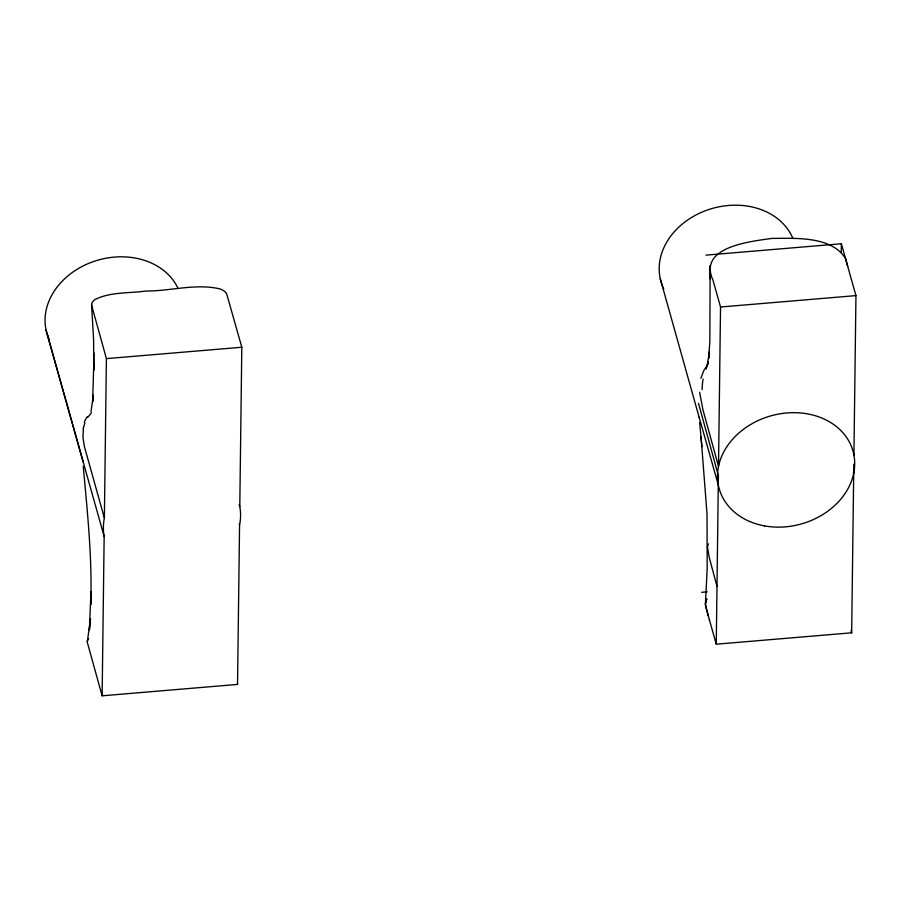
<?xml version="1.0" encoding="UTF-8"?>
<svg xmlns="http://www.w3.org/2000/svg" width="901" height="901" viewBox="0 0 901 901"><rect width="100%" height="100%" fill="white"/><g stroke="black" fill="none" stroke-linecap="round" stroke-linejoin="round"><path stroke-width="1.35" d="M93.873 352.798L93.76 370.243L93.603 339.79L91.587 304.797M91.519 305.157A14.912 8.548 0.7 0 1 95.405 299.312C111.003 291.744 129.158 293.422 145.928 291.023C170.312 291.181 195.494 283.263 219.743 288.849A14.912 8.548 0.7 0 1 226.658 293.794L241.817 347.245L239.79 506.644A69.501 56.155 -15.7 0 1 239.565 525.024L237.537 684.422L102.128 695.809L104.156 536.399A69.501 56.155 -15.7 0 1 104.381 518.03L106.408 358.621L91.587 305.157M853.81 464.218L851.67 632.806L716.261 644.192L718.401 475.593L698.489 403.355M845.6 258.711C831.961 235.916 795.009 238.269 771.695 238.427C750.578 241.502 697.723 246.773 712.984 280.132L720.541 307.004L718.514 466.414L703.017 410.079L699.593 392.25M841.264 252.179L841.365 243.754L705.956 255.129M841.365 243.754L855.95 295.618L853.923 455.028L853.641 454.014M93.794 362.743L92.623 401.733L93.13 395.167L92.927 397.645M708.287 615.845L705.393 604.436L707.184 568.317L707.026 514.066L701.034 436.658M92.814 399.233L90.967 411.667M705.472 602.949L706.812 598.951L705.393 604.143L705.765 606.857L716.261 644.192M83.399 428.459L82.948 437.064L84.334 446.355L104.381 518.03M87.296 641.985L90.505 618.784L89.413 629.945L90.945 591.811L90.719 604.695C92.386 558.429 87.397 512.309 83.252 466.301M707.353 364.466L709.38 351.964L708.67 358.328L709.853 341.456L710.101 275.943M83.635 427.243L84.931 422.896M700.865 378.364L703.715 370.716L707.612 364.691M706.159 369.016L708.411 361.639L707.026 365.964M708.591 543.889L708.22 544.542A20.363 11.679 0.7 0 0 707.476 546.772L709.166 557.212L716.993 586.382M87.87 417.219L91.474 412.737M106.408 358.621L241.817 347.245M720.541 307.004L855.95 295.618M701.676 592.317L707.262 591.844M699.48 417.839L699.165 417.354L699.469 418.436M83.331 462.112L83.05 461.47L104.156 536.399M699.649 419.044L718.277 484.783M846.906 263.441L845.679 259.026M846.996 263.768L847.706 266.279M853.405 472.394L853.686 473.397M851.04 630.565L851.67 632.806M709.324 619.528L709.526 620.26M239.193 504.492L239.79 506.644M239.261 523.943L239.565 525.024M237.335 683.713L237.537 684.422M102.128 695.809L87.307 642.345A14.912 8.548 0.7 0 1 88.692 638.55M660.196 278.454L699.187 417.512M47.494 335.251L83.027 461.413L46.064 330.07M699.638 422.4L701.89 446.614M709.83 268.723L710.202 278.859L709.751 265.761M49.014 339.114A69.501 56.155 -15.7 0 1 89.863 262.901A69.501 56.155 -15.7 0 1 177.711 287.723M84.243 422.265A25.521 16.905 -89.3 0 1 87.442 416.499M83.241 428.414A13.425 6.07 -81 0 1 83.489 427.175M663.733 288.748A69.501 56.155 -15.7 0 1 704.785 210.969A69.501 56.155 -15.7 0 1 792.97 238.63M702.138 389.649A22.266 7.309 -81.3 0 1 703.095 379.13M764.521 525.902A69.501 56.155 -15.7 0 0 853.292 452.167A69.501 56.155 -15.7 0 0 740.487 431.647A69.501 56.155 -15.7 0 0 764.521 525.902"/></g></svg>
